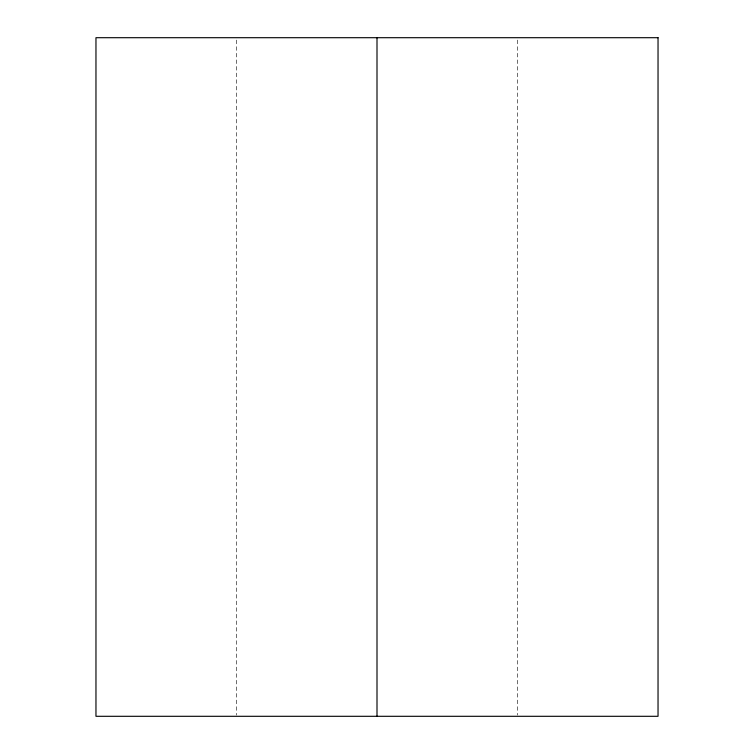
<?xml version="1.0" encoding="UTF-8"?>
<svg xmlns="http://www.w3.org/2000/svg" width="754" height="754" viewBox="0 0 754 754"><rect width="100%" height="100%" fill="white"/><g stroke="black" fill="none" stroke-linecap="round" stroke-linejoin="round"><path stroke-width="0.57" stroke-dasharray="3.77 2.83" d="M517.517 40.056L517.517 715.122M236.483 40.056L236.483 715.122"/><path stroke-width="1.13" d="M377 37.7L377 716.3M658.035 37.7L95.965 37.7L95.965 716.3L658.035 716.3L658.035 37.7"/></g></svg>
